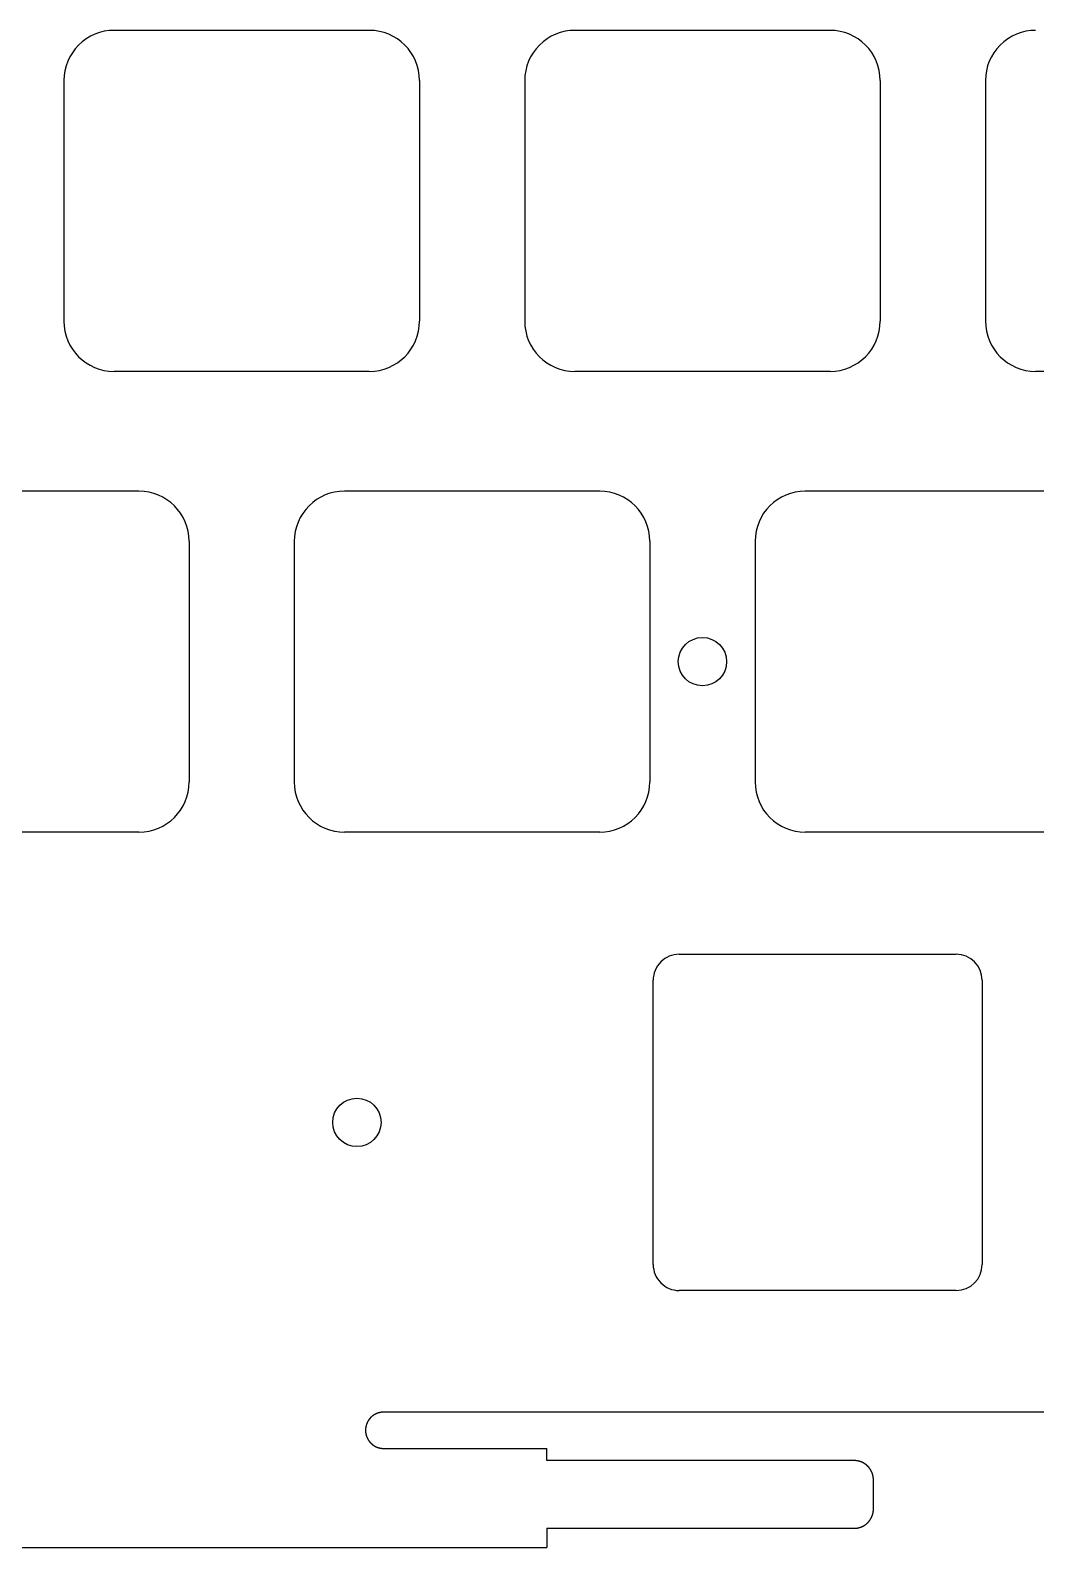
# Model space of a CAD drawing. Header units: millimetres. Extents: x -11 to 340, y -118 to 18.
# Drawn here: x 157.9 to 199.5, y -117.6 to -54.9 of the extents above; entities that cross this region are included whole.
import ezdxf

# ---------------------------------------------------------------- set-up
doc = ezdxf.new("R2010")
doc.units = ezdxf.units.MM
doc.header["$MEASUREMENT"] = 0
doc.layers.add('BLACK', color=7, linetype='CONTINUOUS')

msp = doc.modelspace()

# ---------------------------------------------------------------- linework, layer by layer
at = {"layer": 'BLACK', "linetype": 'Continuous'}
for p, q in [((161.412501, -54.862502), (161.412501, -54.8625)), ((171.9625, -54.8625), (161.412501, -54.8625)), ((180.462501, -54.862502), (180.462501, -54.8625)), ((191.0125, -54.8625), (180.462501, -54.8625)), ((159.337501, -56.9375), (159.337501, -66.8875)), ((174.037501, -56.9375), (174.037501, -66.8875)), ((178.387501, -56.9375), (178.387501, -66.8875)), ((193.087501, -56.9375), (193.087501, -66.8875)), ((197.437501, -56.9375), (197.437501, -66.8875)), ((171.962501, -68.9625), (161.4125, -68.9625)), ((171.962501, -68.962501), (171.962501, -68.9625)), ((191.012501, -68.9625), (180.4625, -68.9625)), ((191.012501, -68.962501), (191.012501, -68.9625)), ((210.062501, -68.9625), (199.5125, -68.9625)), ((162.4375, -73.9125), (151.887501, -73.9125)), ((170.937501, -73.912502), (170.937501, -73.9125)), ((181.4875, -73.9125), (170.937501, -73.9125)), ((200.5375, -73.9125), (189.9875, -73.9125)), ((164.512501, -75.9875), (164.512501, -85.9375)), ((168.862501, -75.9875), (168.862501, -85.9375)), ((183.562501, -75.9875), (183.562501, -85.9375)), ((187.9125, -75.9875), (187.9125, -85.9375)), ((162.437501, -88.0125), (151.8875, -88.0125)), ((162.437501, -88.012501), (162.437501, -88.0125)), ((181.487501, -88.0125), (170.9375, -88.0125)), ((181.487501, -88.012501), (181.487501, -88.0125)), ((200.5375, -88.0125), (189.9875, -88.0125)), ((184.775, -93.0625), (196.225, -93.0625)), ((183.7, -105.8875), (183.7, -94.1375)), ((197.3, -94.1375), (197.3, -105.8875)), ((196.225, -106.9625), (184.775, -106.9625)), ((171.95755, -112.290703), (171.955217, -112.293806)), ((171.959898, -112.287613), (171.95755, -112.290703)), ((171.962262, -112.284534), (171.959898, -112.287613)), ((171.964643, -112.281467), (171.962262, -112.284534)), ((171.967039, -112.278413), (171.964643, -112.281467)), ((171.969451, -112.275371), (171.967039, -112.278413)), ((171.97188, -112.27234), (171.969451, -112.275371)), ((171.974323, -112.269323), (171.97188, -112.27234)), ((171.976783, -112.266317), (171.974323, -112.269323)), ((171.979258, -112.263325), (171.976783, -112.266317)), ((171.981749, -112.260345), (171.979258, -112.263325)), ((171.984254, -112.257378), (171.981749, -112.260345)), ((171.986776, -112.254423), (171.984254, -112.257378)), ((171.989312, -112.251482), (171.986776, -112.254423)), ((171.991864, -112.248553), (171.989312, -112.251482)), ((171.994431, -112.245638), (171.991864, -112.248553)), ((171.997013, -112.242735), (171.994431, -112.245638)), ((171.99961, -112.239846), (171.997013, -112.242735)), ((172.002222, -112.23697), (171.99961, -112.239846)), ((172.004849, -112.234108), (172.002222, -112.23697)), ((172.007491, -112.231259), (172.004849, -112.234108)), ((172.010147, -112.228424), (172.007491, -112.231259)), ((172.012818, -112.225603), (172.010147, -112.228424)), ((172.015503, -112.222795), (172.012818, -112.225603)), ((172.018202, -112.220001), (172.015503, -112.222795)), ((172.020917, -112.217221), (172.018202, -112.220001)), ((172.023645, -112.214455), (172.020917, -112.217221)), ((172.026387, -112.211703), (172.023645, -112.214455)), ((172.031915, -112.206242), (172.026387, -112.211703)), ((172.037498, -112.200838), (172.031915, -112.206242)), ((172.043136, -112.195493), (172.037498, -112.200838)), ((172.048828, -112.190206), (172.043136, -112.195493)), ((172.054575, -112.184978), (172.048828, -112.190206)), ((172.060374, -112.17981), (172.054575, -112.184978)), ((172.066226, -112.174702), (172.060374, -112.17981)), ((172.072129, -112.169656), (172.066226, -112.174702)), ((172.078083, -112.164671), (172.072129, -112.169656)), ((172.084087, -112.159749), (172.078083, -112.164671)), ((172.090141, -112.154889), (172.084087, -112.159749)), ((172.096244, -112.150093), (172.090141, -112.154889)), ((172.102395, -112.145361), (172.096244, -112.150093)), ((172.108593, -112.140693), (172.102395, -112.145361)), ((172.114838, -112.13609), (172.108593, -112.140693)), ((172.121128, -112.131553), (172.114838, -112.13609)), ((172.127464, -112.127081), (172.121128, -112.131553)), ((172.133844, -112.122676), (172.127464, -112.127081)), ((172.140268, -112.118338), (172.133844, -112.122676)), ((172.146734, -112.114068), (172.140268, -112.118338)), ((172.153243, -112.109866), (172.146734, -112.114068)), ((172.159794, -112.105732), (172.153243, -112.109866)), ((172.166385, -112.101666), (172.159794, -112.105732)), ((172.173016, -112.09767), (172.166385, -112.101666)), ((172.179687, -112.093744), (172.173016, -112.09767)), ((172.186396, -112.089887), (172.179687, -112.093744)), ((172.193142, -112.086102), (172.186396, -112.089887)), ((172.199926, -112.082386), (172.193142, -112.086102)), ((172.206747, -112.078743), (172.199926, -112.082386)), ((172.213603, -112.07517), (172.206747, -112.078743)), ((172.220493, -112.07167), (172.213603, -112.07517)), ((172.227419, -112.068242), (172.220493, -112.07167)), ((172.234377, -112.064886), (172.227419, -112.068242)), ((172.241369, -112.061604), (172.234377, -112.064886)), ((172.248392, -112.058394), (172.241369, -112.061604)), ((172.255447, -112.055258), (172.248392, -112.058394)), ((172.262533, -112.052196), (172.255447, -112.055258)), ((172.269648, -112.049208), (172.262533, -112.052196)), ((172.276793, -112.046294), (172.269648, -112.049208)), ((172.283967, -112.043455), (172.276793, -112.046294)), ((172.291169, -112.040691), (172.283967, -112.043455)), ((172.298398, -112.038002), (172.291169, -112.040691)), ((172.305654, -112.035388), (172.298398, -112.038002)), ((172.312936, -112.032849), (172.305654, -112.035388)), ((172.320243, -112.030387), (172.312936, -112.032849)), ((172.327575, -112.028), (172.320243, -112.030387)), ((172.334931, -112.02569), (172.327575, -112.028)), ((172.342311, -112.023455), (172.334931, -112.02569)), ((172.349714, -112.021298), (172.342311, -112.023455)), ((172.357139, -112.019217), (172.349714, -112.021298)), ((172.364586, -112.017213), (172.357139, -112.019217)), ((172.372054, -112.015286), (172.364586, -112.017213)), ((172.379542, -112.013436), (172.372054, -112.015286)), ((172.387051, -112.011664), (172.379542, -112.013436)), ((172.394579, -112.009969), (172.387051, -112.011664)), ((172.402126, -112.008352), (172.394579, -112.009969)), ((172.409691, -112.006813), (172.402126, -112.008352)), ((172.417274, -112.005351), (172.409691, -112.006813)), ((172.424874, -112.003968), (172.417274, -112.005351)), ((172.432492, -112.002663), (172.424874, -112.003968)), ((172.440125, -112.001436), (172.432492, -112.002663)), ((172.447774, -112.000287), (172.440125, -112.001436)), ((172.455438, -111.999217), (172.447774, -112.000287)), ((172.463117, -111.998226), (172.455438, -111.999217)), ((172.470811, -111.997313), (172.463117, -111.998226)), ((172.478518, -111.996479), (172.470811, -111.997313)), ((172.486238, -111.995725), (172.478518, -111.996479)), ((172.493971, -111.995049), (172.486238, -111.995725)), ((172.501717, -111.994452), (172.493971, -111.995049)), ((172.509475, -111.993935), (172.501717, -111.994452)), ((172.517244, -111.993497), (172.509475, -111.993935)), ((172.525025, -111.993138), (172.517244, -111.993497)), ((172.532816, -111.992859), (172.525025, -111.993138)), ((172.540618, -111.99266), (172.532816, -111.992859)), ((172.548429, -111.99254), (172.540618, -111.99266)), ((172.55625, -111.9925), (172.548429, -111.99254)), ((216.76605, -111.9925), (172.55625, -111.9925)), ((171.806265, -112.737786), (171.80625, -112.741704)), ((171.80625, -112.741704), (171.80625, -112.7425)), ((171.80625, -112.7425), (171.80629, -112.750321)), ((171.806299, -112.733874), (171.806265, -112.737786)), ((171.80629, -112.750321), (171.80641, -112.758132)), ((171.806353, -112.729961), (171.806299, -112.733874)), ((171.806427, -112.726054), (171.806353, -112.729961)), ((171.80641, -112.758132), (171.806609, -112.765934)), ((171.806521, -112.722146), (171.806427, -112.726054)), ((171.806635, -112.718243), (171.806521, -112.722146)), ((171.806609, -112.765934), (171.806888, -112.773725)), ((171.806769, -112.714341), (171.806635, -112.718243)), ((171.806923, -112.710444), (171.806769, -112.714341)), ((171.806888, -112.773725), (171.807247, -112.781506)), ((171.807097, -112.706547), (171.806923, -112.710444)), ((171.80729, -112.702655), (171.807097, -112.706547)), ((171.807247, -112.781506), (171.807685, -112.789275)), ((171.807504, -112.698763), (171.80729, -112.702655)), ((171.807738, -112.694877), (171.807504, -112.698763)), ((171.807685, -112.789275), (171.808202, -112.797033)), ((171.807991, -112.690991), (171.807738, -112.694877)), ((171.808264, -112.687111), (171.807991, -112.690991)), ((171.808202, -112.797033), (171.808799, -112.804779)), ((171.808558, -112.683231), (171.808264, -112.687111)), ((171.808871, -112.679356), (171.808558, -112.683231)), ((171.808799, -112.804779), (171.809475, -112.812512)), ((171.809203, -112.675483), (171.808871, -112.679356)), ((171.809556, -112.671615), (171.809203, -112.675483)), ((171.809475, -112.812512), (171.810229, -112.820232)), ((171.809929, -112.667747), (171.809556, -112.671615)), ((171.810321, -112.663886), (171.809929, -112.667747)), ((171.810229, -112.820232), (171.811063, -112.82794)), ((171.810733, -112.660025), (171.810321, -112.663886)), ((171.811165, -112.656171), (171.810733, -112.660025)), ((171.811063, -112.82794), (171.811976, -112.835633)), ((171.811616, -112.652317), (171.811165, -112.656171)), ((171.812088, -112.648469), (171.811616, -112.652317)), ((171.811976, -112.835633), (171.812967, -112.843312)), ((171.812579, -112.644622), (171.812088, -112.648469)), ((171.81309, -112.640782), (171.812579, -112.644622)), ((171.812967, -112.843312), (171.814037, -112.850976)), ((171.81362, -112.636943), (171.81309, -112.640782)), ((171.81417, -112.63311), (171.81362, -112.636943)), ((171.814037, -112.850976), (171.815186, -112.858625)), ((171.81474, -112.629278), (171.81417, -112.63311)), ((171.81533, -112.625453), (171.81474, -112.629278)), ((171.815186, -112.858625), (171.816413, -112.866259)), ((171.815939, -112.621629), (171.81533, -112.625453)), ((171.816568, -112.617812), (171.815939, -112.621629)), ((171.816413, -112.866259), (171.817718, -112.873876)), ((171.817216, -112.613996), (171.816568, -112.617812)), ((171.817884, -112.610187), (171.817216, -112.613996)), ((171.817718, -112.873876), (171.819101, -112.881476)), ((171.818572, -112.60638), (171.817884, -112.610187)), ((171.819279, -112.602579), (171.818572, -112.60638)), ((171.819101, -112.881476), (171.820563, -112.889059)), ((171.820006, -112.598781), (171.819279, -112.602579)), ((171.820752, -112.594989), (171.820006, -112.598781)), ((171.820563, -112.889059), (171.822102, -112.896624)), ((171.821518, -112.591199), (171.820752, -112.594989)), ((171.822303, -112.587416), (171.821518, -112.591199)), ((171.822102, -112.896624), (171.823719, -112.904171)), ((171.823108, -112.583636), (171.822303, -112.587416)), ((171.823932, -112.579862), (171.823108, -112.583636)), ((171.823719, -112.904171), (171.825414, -112.911699)), ((171.824776, -112.576091), (171.823932, -112.579862)), ((171.825639, -112.572327), (171.824776, -112.576091)), ((171.825414, -112.911699), (171.827186, -112.919208)), ((171.826522, -112.568566), (171.825639, -112.572327)), ((171.827424, -112.564812), (171.826522, -112.568566)), ((171.828346, -112.561061), (171.827424, -112.564812)), ((171.829286, -112.557317), (171.828346, -112.561061)), ((171.830246, -112.553576), (171.829286, -112.557317)), ((171.831226, -112.549843), (171.830246, -112.553576)), ((171.832225, -112.546112), (171.831226, -112.549843)), ((171.833242, -112.54239), (171.832225, -112.546112)), ((171.83428, -112.53867), (171.833242, -112.54239)), ((171.835336, -112.534958), (171.83428, -112.53867)), ((171.836412, -112.53125), (171.835336, -112.534958)), ((171.837507, -112.52755), (171.836412, -112.53125)), ((171.838621, -112.523853), (171.837507, -112.52755)), ((171.839754, -112.520165), (171.838621, -112.523853)), ((171.840907, -112.51648), (171.839754, -112.520165)), ((171.842078, -112.512803), (171.840907, -112.51648)), ((171.843269, -112.50913), (171.842078, -112.512803)), ((171.844478, -112.505466), (171.843269, -112.50913)), ((171.845707, -112.501805), (171.844478, -112.505466)), ((171.846954, -112.498154), (171.845707, -112.501805)), ((171.848221, -112.494506), (171.846954, -112.498154)), ((171.849506, -112.490867), (171.848221, -112.494506)), ((171.850811, -112.487233), (171.849506, -112.490867)), ((171.852134, -112.483607), (171.850811, -112.487233)), ((171.853476, -112.479986), (171.852134, -112.483607)), ((171.854837, -112.476374), (171.853476, -112.479986)), ((171.856217, -112.472766), (171.854837, -112.476374)), ((171.857615, -112.469168), (171.856217, -112.472766)), ((171.859032, -112.465575), (171.857615, -112.469168)), ((171.860468, -112.461991), (171.859032, -112.465575)), ((171.861923, -112.458412), (171.860468, -112.461991)), ((171.863396, -112.454842), (171.861923, -112.458412)), ((171.864888, -112.451278), (171.863396, -112.454842)), ((171.866398, -112.447724), (171.864888, -112.451278)), ((171.867927, -112.444175), (171.866398, -112.447724)), ((171.869474, -112.440635), (171.867927, -112.444175)), ((171.871041, -112.437102), (171.869474, -112.440635)), ((171.872625, -112.433578), (171.871041, -112.437102)), ((171.874228, -112.43006), (171.872625, -112.433578)), ((171.875848, -112.426552), (171.874228, -112.43006)), ((171.877488, -112.423051), (171.875848, -112.426552)), ((171.879145, -112.419559), (171.877488, -112.423051)), ((171.880822, -112.416074), (171.879145, -112.419559)), ((171.882515, -112.412599), (171.880822, -112.416074)), ((171.884228, -112.409131), (171.882515, -112.412599)), ((171.885958, -112.405673), (171.884228, -112.409131)), ((171.887707, -112.402222), (171.885958, -112.405673)), ((171.889473, -112.398781), (171.887707, -112.402222)), ((171.891257, -112.395348), (171.889473, -112.398781)), ((171.893059, -112.391925), (171.891257, -112.395348)), ((171.89488, -112.388509), (171.893059, -112.391925)), ((171.896717, -112.385104), (171.89488, -112.388509)), ((171.898574, -112.381707), (171.896717, -112.385104)), ((171.900447, -112.378321), (171.898574, -112.381707)), ((171.902339, -112.374942), (171.900447, -112.378321)), ((171.904247, -112.371574), (171.902339, -112.374942)), ((171.906174, -112.368215), (171.904247, -112.371574)), ((171.908118, -112.364866), (171.906174, -112.368215)), ((171.91008, -112.361526), (171.908118, -112.364866)), ((171.912058, -112.358197), (171.91008, -112.361526)), ((171.914055, -112.354877), (171.912058, -112.358197)), ((171.916068, -112.351567), (171.914055, -112.354877)), ((171.9181, -112.348267), (171.916068, -112.351567)), ((171.920148, -112.344978), (171.9181, -112.348267)), ((171.922213, -112.341698), (171.920148, -112.344978)), ((171.924296, -112.33843), (171.922213, -112.341698)), ((171.926396, -112.335171), (171.924296, -112.33843)), ((171.928512, -112.331924), (171.926396, -112.335171)), ((171.930646, -112.328686), (171.928512, -112.331924)), ((171.932796, -112.32546), (171.930646, -112.328686)), ((171.934964, -112.322244), (171.932796, -112.32546)), ((171.937148, -112.31904), (171.934964, -112.322244)), ((171.939349, -112.315845), (171.937148, -112.31904)), ((171.941566, -112.312663), (171.939349, -112.315845)), ((171.9438, -112.309491), (171.941566, -112.312663)), ((171.946051, -112.306332), (171.9438, -112.309491)), ((171.948318, -112.303182), (171.946051, -112.306332)), ((171.950601, -112.300045), (171.948318, -112.303182)), ((171.952901, -112.296919), (171.950601, -112.300045)), ((171.955217, -112.293806), (171.952901, -112.296919)), ((171.827186, -112.919208), (171.829036, -112.926696)), ((171.829036, -112.926696), (171.830963, -112.934164)), ((171.830963, -112.934164), (171.832967, -112.941611)), ((171.832967, -112.941611), (171.835048, -112.949036)), ((171.835048, -112.949036), (171.837205, -112.956439)), ((171.837205, -112.956439), (171.83944, -112.963819)), ((171.83944, -112.963819), (171.84175, -112.971175)), ((171.84175, -112.971175), (171.844137, -112.978507)), ((171.844137, -112.978507), (171.846599, -112.985815)), ((171.846599, -112.985815), (171.849138, -112.993097)), ((171.849138, -112.993097), (171.851751, -113.000352)), ((171.851751, -113.000352), (171.854441, -113.007582)), ((171.854441, -113.007582), (171.857205, -113.014783)), ((171.857205, -113.014783), (171.860044, -113.021957)), ((171.860044, -113.021957), (171.862958, -113.029102)), ((171.862958, -113.029102), (171.865946, -113.036218)), ((171.865946, -113.036218), (171.869008, -113.043303)), ((171.869008, -113.043303), (171.872144, -113.050358)), ((171.872144, -113.050358), (171.875354, -113.057382)), ((171.875354, -113.057382), (171.878636, -113.064373)), ((171.878636, -113.064373), (171.881992, -113.071332)), ((171.881992, -113.071332), (171.88542, -113.078257)), ((171.88542, -113.078257), (171.88892, -113.085148)), ((171.88892, -113.085148), (171.892493, -113.092004)), ((171.892493, -113.092004), (171.896136, -113.098824)), ((171.896136, -113.098824), (171.899851, -113.105608)), ((171.899851, -113.105608), (171.903637, -113.112355)), ((171.903637, -113.112355), (171.907494, -113.119064)), ((171.907494, -113.119064), (171.91142, -113.125734)), ((171.91142, -113.125734), (171.915416, -113.132365)), ((171.915416, -113.132365), (171.919481, -113.138956)), ((171.919481, -113.138956), (171.923616, -113.145507)), ((171.923616, -113.145507), (171.927818, -113.152016)), ((171.927818, -113.152016), (171.932088, -113.158483)), ((171.932088, -113.158483), (171.936426, -113.164906)), ((171.936426, -113.164906), (171.940831, -113.171286)), ((171.940831, -113.171286), (171.945302, -113.177622)), ((171.945302, -113.177622), (171.94984, -113.183913)), ((171.94984, -113.183913), (171.954443, -113.190157)), ((171.954443, -113.190157), (171.95911, -113.196355)), ((171.95911, -113.196355), (171.963843, -113.202506)), ((171.963843, -113.202506), (171.968639, -113.208609)), ((171.968639, -113.208609), (171.973499, -113.214663)), ((171.973499, -113.214663), (171.978421, -113.220667)), ((171.978421, -113.220667), (171.983406, -113.226621)), ((171.983406, -113.226621), (171.988452, -113.232525)), ((171.988452, -113.232525), (171.99356, -113.238376)), ((171.99356, -113.238376), (171.998728, -113.244175)), ((171.998728, -113.244175), (172.003955, -113.249922)), ((172.003955, -113.249922), (172.009242, -113.255614)), ((172.009242, -113.255614), (172.014588, -113.261252)), ((172.014588, -113.261252), (172.019992, -113.266835)), ((172.019992, -113.266835), (172.025453, -113.272363)), ((172.025453, -113.272363), (172.028205, -113.275105)), ((172.028205, -113.275105), (172.030971, -113.277834)), ((172.030971, -113.277834), (172.033751, -113.280548)), ((172.033751, -113.280548), (172.036545, -113.283247)), ((172.036545, -113.283247), (172.039352, -113.285933)), ((172.039352, -113.285933), (172.042174, -113.288603)), ((172.042174, -113.288603), (172.045009, -113.29126)), ((172.045009, -113.29126), (172.047858, -113.293901)), ((172.047858, -113.293901), (172.05072, -113.296528)), ((172.05072, -113.296528), (172.053596, -113.29914)), ((172.053596, -113.29914), (172.056485, -113.301737)), ((172.056485, -113.301737), (172.059387, -113.304319)), ((172.059387, -113.304319), (172.062303, -113.306886)), ((172.062303, -113.306886), (172.065231, -113.309438)), ((172.065231, -113.309438), (172.068173, -113.311974)), ((172.068173, -113.311974), (172.071127, -113.314496)), ((172.071127, -113.314496), (172.074094, -113.317002)), ((172.074094, -113.317002), (172.077075, -113.319492)), ((172.077075, -113.319492), (172.080067, -113.321967)), ((172.080067, -113.321967), (172.083073, -113.324427)), ((172.083073, -113.324427), (172.08609, -113.32687)), ((172.08609, -113.32687), (172.08912, -113.329299)), ((172.08912, -113.329299), (172.092162, -113.331711)), ((172.092162, -113.331711), (172.095217, -113.334107)), ((172.095217, -113.334107), (172.098283, -113.336488)), ((172.098283, -113.336488), (172.101362, -113.338852)), ((172.101362, -113.338852), (172.104452, -113.3412)), ((172.104452, -113.3412), (172.107555, -113.343533)), ((172.107555, -113.343533), (172.110669, -113.345849)), ((172.110669, -113.345849), (172.113795, -113.348149)), ((172.113795, -113.348149), (172.116932, -113.350432)), ((172.116932, -113.350432), (172.120081, -113.352699)), ((172.120081, -113.352699), (172.123241, -113.35495)), ((172.123241, -113.35495), (172.126413, -113.357184)), ((172.126413, -113.357184), (172.129595, -113.359401)), ((172.129595, -113.359401), (172.132789, -113.361602)), ((172.132789, -113.361602), (172.135994, -113.363786)), ((172.135994, -113.363786), (172.13921, -113.365954)), ((172.13921, -113.365954), (172.142436, -113.368104)), ((172.142436, -113.368104), (172.145673, -113.370238)), ((172.145673, -113.370238), (172.148921, -113.372354)), ((172.148921, -113.372354), (172.15218, -113.374454)), ((172.15218, -113.374454), (172.155448, -113.376537)), ((172.155448, -113.376537), (172.158728, -113.378602)), ((172.158728, -113.378602), (172.162017, -113.38065)), ((172.162017, -113.38065), (172.165317, -113.382682)), ((172.165317, -113.382682), (172.168626, -113.384695)), ((172.168626, -113.384695), (172.171947, -113.386692)), ((172.171947, -113.386692), (172.175276, -113.38867)), ((172.175276, -113.38867), (172.178616, -113.390632)), ((172.178616, -113.390632), (172.181964, -113.392576)), ((172.181964, -113.392576), (172.185324, -113.394503)), ((172.185324, -113.394503), (172.188692, -113.396412)), ((172.188692, -113.396412), (172.19207, -113.398303)), ((172.19207, -113.398303), (172.195457, -113.400176)), ((172.195457, -113.400176), (172.198854, -113.402033)), ((172.198854, -113.402033), (172.202259, -113.40387)), ((172.202259, -113.40387), (172.205674, -113.405691)), ((172.205674, -113.405691), (172.209097, -113.407493)), ((172.209097, -113.407493), (172.212531, -113.409277)), ((172.212531, -113.409277), (172.215972, -113.411043)), ((172.215972, -113.411043), (172.219423, -113.412792)), ((172.219423, -113.412792), (172.222881, -113.414522)), ((172.222881, -113.414522), (172.226349, -113.416235)), ((172.226349, -113.416235), (172.229824, -113.417928)), ((172.229824, -113.417928), (172.233309, -113.419605)), ((172.233309, -113.419605), (172.2368, -113.421262)), ((172.2368, -113.421262), (172.240302, -113.422902)), ((172.240302, -113.422902), (172.24381, -113.424522)), ((172.24381, -113.424522), (172.247328, -113.426125)), ((172.247328, -113.426125), (172.250851, -113.427709)), ((172.250851, -113.427709), (172.254385, -113.429275)), ((172.254385, -113.429275), (172.257924, -113.430823)), ((172.257924, -113.430823), (172.261473, -113.432352)), ((172.261473, -113.432352), (172.265028, -113.433862)), ((172.265028, -113.433862), (172.268592, -113.435354)), ((172.268592, -113.435354), (172.272162, -113.436827)), ((172.272162, -113.436827), (172.27574, -113.438282)), ((172.27574, -113.438282), (172.279324, -113.439718)), ((172.279324, -113.439718), (172.282918, -113.441135)), ((172.282918, -113.441135), (172.286516, -113.442533)), ((172.286516, -113.442533), (172.290123, -113.443913)), ((172.290123, -113.443913), (172.293735, -113.445274)), ((172.293735, -113.445274), (172.297356, -113.446616)), ((172.297356, -113.446616), (172.300982, -113.447939)), ((172.300982, -113.447939), (172.304617, -113.449244)), ((172.304617, -113.449244), (172.308256, -113.450529)), ((172.308256, -113.450529), (172.311903, -113.451796)), ((172.311903, -113.451796), (172.315555, -113.453043)), ((172.315555, -113.453043), (172.319215, -113.454272)), ((172.319215, -113.454272), (172.32288, -113.455481)), ((172.32288, -113.455481), (172.326553, -113.456672)), ((172.326553, -113.456672), (172.330229, -113.457843)), ((172.330229, -113.457843), (172.333914, -113.458996)), ((172.333914, -113.458996), (172.337603, -113.460129)), ((172.337603, -113.460129), (172.3413, -113.461243)), ((172.3413, -113.461243), (172.345, -113.462338)), ((172.345, -113.462338), (172.348708, -113.463414)), ((172.348708, -113.463414), (172.35242, -113.46447)), ((172.35242, -113.46447), (172.356139, -113.465508)), ((172.356139, -113.465508), (172.359862, -113.466525)), ((172.359862, -113.466525), (172.363592, -113.467524)), ((172.363592, -113.467524), (172.367326, -113.468504)), ((172.367326, -113.468504), (172.371067, -113.469464)), ((172.371067, -113.469464), (172.37481, -113.470404)), ((172.37481, -113.470404), (172.378562, -113.471326)), ((172.378562, -113.471326), (172.382316, -113.472228)), ((172.382316, -113.472228), (172.386077, -113.473111)), ((172.386077, -113.473111), (172.389841, -113.473974)), ((172.389841, -113.473974), (172.393612, -113.474818)), ((172.393612, -113.474818), (172.397385, -113.475642)), ((172.397385, -113.475642), (172.401166, -113.476447)), ((172.401166, -113.476447), (172.404949, -113.477232)), ((172.404949, -113.477232), (172.408738, -113.477998)), ((172.408738, -113.477998), (172.41253, -113.478744)), ((172.41253, -113.478744), (172.416329, -113.479471)), ((172.416329, -113.479471), (172.420129, -113.480178)), ((172.420129, -113.480178), (172.423937, -113.480866)), ((172.423937, -113.480866), (172.427746, -113.481534)), ((172.427746, -113.481534), (172.431561, -113.482182)), ((172.431561, -113.482182), (172.435379, -113.482811)), ((172.435379, -113.482811), (172.439202, -113.48342)), ((172.439202, -113.48342), (172.443028, -113.48401)), ((172.443028, -113.48401), (172.446859, -113.48458)), ((172.446859, -113.48458), (172.450692, -113.48513)), ((172.450692, -113.48513), (172.454532, -113.48566)), ((172.454532, -113.48566), (172.458372, -113.486171)), ((172.458372, -113.486171), (172.462219, -113.486662)), ((172.462219, -113.486662), (172.466067, -113.487134)), ((172.466067, -113.487134), (172.46992, -113.487585)), ((172.46992, -113.487585), (172.473775, -113.488017)), ((172.473775, -113.488017), (172.477636, -113.488429)), ((172.477636, -113.488429), (172.481497, -113.488821)), ((172.481497, -113.488821), (172.485364, -113.489194)), ((172.485364, -113.489194), (172.489232, -113.489547)), ((172.489232, -113.489547), (172.493106, -113.489879)), ((172.493106, -113.489879), (172.49698, -113.490192)), ((172.49698, -113.490192), (172.50086, -113.490486)), ((172.50086, -113.490486), (172.504741, -113.490759)), ((172.504741, -113.490759), (172.508627, -113.491012)), ((172.508627, -113.491012), (172.512513, -113.491246)), ((172.512513, -113.491246), (172.516404, -113.49146)), ((172.516404, -113.49146), (172.520296, -113.491653)), ((172.520296, -113.491653), (172.524194, -113.491827)), ((172.524194, -113.491827), (172.528091, -113.491981)), ((172.528091, -113.491981), (172.531993, -113.492115)), ((172.531993, -113.492115), (172.535896, -113.492229)), ((172.535896, -113.492229), (172.539803, -113.492323)), ((172.539803, -113.492323), (172.543711, -113.492397)), ((172.543711, -113.492397), (172.547624, -113.492451)), ((172.547624, -113.492451), (172.551536, -113.492485)), ((172.551536, -113.492485), (172.555453, -113.4925)), ((172.555453, -113.4925), (172.55625, -113.4925)), ((172.55625, -113.4925), (179.30625, -113.4925)), ((179.30625, -113.995029), (179.30625, -113.4925)), ((192.00625, -113.995029), (179.30625, -113.995029)), ((192.006978, -113.995029), (192.00625, -113.995029)), ((192.011023, -113.995043), (192.006978, -113.995029)), ((192.015064, -113.995077), (192.011023, -113.995043)), ((192.019105, -113.99513), (192.015064, -113.995077)), ((192.023141, -113.995204), (192.019105, -113.99513)), ((192.027177, -113.995297), (192.023141, -113.995204)), ((192.031208, -113.995411), (192.027177, -113.995297)), ((192.035239, -113.995544), (192.031208, -113.995411)), ((192.039265, -113.995698), (192.035239, -113.995544)), ((192.043291, -113.995871), (192.039265, -113.995698)), ((192.047311, -113.996065), (192.043291, -113.995871)), ((192.051332, -113.996278), (192.047311, -113.996065)), ((192.055346, -113.996511), (192.051332, -113.996278)), ((192.059361, -113.996764), (192.055346, -113.996511)), ((192.06337, -113.997037), (192.059361, -113.996764)), ((192.067378, -113.99733), (192.06337, -113.997037)), ((192.071381, -113.997642), (192.067378, -113.99733)), ((192.075384, -113.997975), (192.071381, -113.997642)), ((192.079381, -113.998327), (192.075384, -113.997975)), ((192.083377, -113.998699), (192.079381, -113.998327)), ((192.087367, -113.999091), (192.083377, -113.998699)), ((192.091356, -113.999503), (192.087367, -113.999091)), ((192.09534, -113.999934), (192.091356, -113.999503)), ((192.099323, -114.000385), (192.09534, -113.999934)), ((192.103299, -114.000856), (192.099323, -114.000385)), ((192.107275, -114.001347), (192.103299, -114.000856)), ((192.111245, -114.001857), (192.107275, -114.001347)), ((192.115213, -114.002387), (192.111245, -114.001857)), ((192.119175, -114.002937), (192.115213, -114.002387)), ((192.123136, -114.003507), (192.119175, -114.002937)), ((192.127091, -114.004096), (192.123136, -114.003507)), ((192.131044, -114.004705), (192.127091, -114.004096)), ((192.134991, -114.005333), (192.131044, -114.004705)), ((192.138936, -114.005982), (192.134991, -114.005333)), ((192.142874, -114.006649), (192.138936, -114.005982)), ((192.146811, -114.007337), (192.142874, -114.006649)), ((192.150742, -114.008044), (192.146811, -114.007337)), ((192.15467, -114.008771), (192.150742, -114.008044)), ((192.158592, -114.009516), (192.15467, -114.008771)), ((192.162511, -114.010282), (192.158592, -114.009516)), ((192.166424, -114.011067), (192.162511, -114.010282)), ((192.170335, -114.011872), (192.166424, -114.011067)), ((192.174239, -114.012696), (192.170335, -114.011872)), ((192.17814, -114.01354), (192.174239, -114.012696)), ((192.182034, -114.014403), (192.17814, -114.01354)), ((192.185926, -114.015286), (192.182034, -114.014403)), ((192.189811, -114.016188), (192.185926, -114.015286)), ((192.193693, -114.017109), (192.189811, -114.016188)), ((192.197567, -114.01805), (192.193693, -114.017109)), ((192.201439, -114.01901), (192.197567, -114.01805)), ((192.205304, -114.01999), (192.201439, -114.01901)), ((192.209165, -114.020989), (192.205304, -114.01999)), ((192.213019, -114.022007), (192.209165, -114.020989)), ((192.21687, -114.023044), (192.213019, -114.022007)), ((192.220713, -114.024101), (192.21687, -114.023044)), ((192.224553, -114.025177), (192.220713, -114.024101)), ((192.228385, -114.026272), (192.224553, -114.025177)), ((192.232214, -114.027387), (192.228385, -114.026272)), ((192.236035, -114.02852), (192.232214, -114.027387)), ((192.239852, -114.029673), (192.236035, -114.02852)), ((192.243661, -114.030845), (192.239852, -114.029673)), ((192.247467, -114.032036), (192.243661, -114.030845)), ((192.251264, -114.033246), (192.247467, -114.032036)), ((192.255057, -114.034476), (192.251264, -114.033246)), ((192.258842, -114.035724), (192.255057, -114.034476)), ((192.262623, -114.036991), (192.258842, -114.035724)), ((192.266395, -114.038277), (192.262623, -114.036991)), ((192.270163, -114.039583), (192.266395, -114.038277)), ((192.273922, -114.040907), (192.270163, -114.039583)), ((192.277677, -114.04225), (192.273922, -114.040907)), ((192.281424, -114.043612), (192.277677, -114.04225)), ((192.285165, -114.044993), (192.281424, -114.043612)), ((192.288898, -114.046393), (192.285165, -114.044993)), ((192.292626, -114.047811), (192.288898, -114.046393)), ((192.296345, -114.049248), (192.292626, -114.047811)), ((192.300059, -114.050705), (192.296345, -114.049248)), ((192.303763, -114.052179), (192.300059, -114.050705)), ((192.307463, -114.053673), (192.303763, -114.052179)), ((192.311153, -114.055185), (192.307463, -114.053673)), ((192.314838, -114.056716), (192.311153, -114.055185)), ((192.318514, -114.058265), (192.314838, -114.056716)), ((192.322183, -114.059833), (192.318514, -114.058265)), ((192.325844, -114.061419), (192.322183, -114.059833)), ((192.329498, -114.063024), (192.325844, -114.061419)), ((192.333143, -114.064647), (192.329498, -114.063024)), ((192.336782, -114.066289), (192.333143, -114.064647)), ((192.340411, -114.067949), (192.336782, -114.066289)), ((192.344034, -114.069627), (192.340411, -114.067949)), ((192.347647, -114.071324), (192.344034, -114.069627)), ((192.351253, -114.073039), (192.347647, -114.071324)), ((192.35485, -114.074772), (192.351253, -114.073039)), ((192.35844, -114.076524), (192.35485, -114.074772)), ((192.362019, -114.078293), (192.35844, -114.076524)), ((192.365592, -114.080081), (192.362019, -114.078293)), ((192.369155, -114.081886), (192.365592, -114.080081)), ((192.37271, -114.08371), (192.369155, -114.081886)), ((192.376255, -114.085551), (192.37271, -114.08371)), ((192.379792, -114.087411), (192.376255, -114.085551)), ((192.38332, -114.089288), (192.379792, -114.087411)), ((192.386839, -114.091184), (192.38332, -114.089288)), ((192.390348, -114.093097), (192.386839, -114.091184)), ((192.393849, -114.095028), (192.390348, -114.093097)), ((192.39734, -114.096977), (192.393849, -114.095028)), ((192.400822, -114.098943), (192.39734, -114.096977)), ((192.404293, -114.100927), (192.400822, -114.098943)), ((192.407757, -114.102929), (192.404293, -114.100927)), ((192.411209, -114.104947), (192.407757, -114.102929)), ((192.414652, -114.106984), (192.411209, -114.104947)), ((192.418085, -114.109037), (192.414652, -114.106984)), ((192.421509, -114.111109), (192.418085, -114.109037)), ((192.424921, -114.113197), (192.421509, -114.111109)), ((192.428325, -114.115303), (192.424921, -114.113197)), ((192.431717, -114.117426), (192.428325, -114.115303)), ((192.4351, -114.119567), (192.431717, -114.117426)), ((192.438472, -114.121724), (192.4351, -114.119567)), ((192.441834, -114.123898), (192.438472, -114.121724)), ((192.445185, -114.126089), (192.441834, -114.123898)), ((192.448526, -114.128298), (192.445185, -114.126089)), ((192.451855, -114.130523), (192.448526, -114.128298)), ((192.455174, -114.132765), (192.451855, -114.130523)), ((192.458481, -114.135023), (192.455174, -114.132765)), ((192.461779, -114.137299), (192.458481, -114.135023)), ((192.465064, -114.139591), (192.461779, -114.137299)), ((192.468339, -114.1419), (192.465064, -114.139591)), ((192.471602, -114.144225), (192.468339, -114.1419)), ((192.474854, -114.146567), (192.471602, -114.144225)), ((192.478094, -114.148925), (192.474854, -114.146567)), ((192.481323, -114.151299), (192.478094, -114.148925)), ((192.48454, -114.15369), (192.481323, -114.151299)), ((192.487746, -114.156097), (192.48454, -114.15369)), ((192.490939, -114.15852), (192.487746, -114.156097)), ((192.494121, -114.160959), (192.490939, -114.15852)), ((192.49729, -114.163414), (192.494121, -114.160959)), ((192.500448, -114.165885), (192.49729, -114.163414)), ((192.503594, -114.168372), (192.500448, -114.165885)), ((192.506727, -114.170875), (192.503594, -114.168372)), ((192.509848, -114.173393), (192.506727, -114.170875)), ((192.512956, -114.175928), (192.509848, -114.173393)), ((192.516052, -114.178477), (192.512956, -114.175928)), ((192.519136, -114.181043), (192.516052, -114.178477)), ((192.522206, -114.183623), (192.519136, -114.181043)), ((192.525264, -114.18622), (192.522206, -114.183623)), ((192.528309, -114.188831), (192.525264, -114.18622)), ((192.531341, -114.191458), (192.528309, -114.188831)), ((192.53436, -114.1941), (192.531341, -114.191458)), ((192.537366, -114.196757), (192.53436, -114.1941)), ((192.540359, -114.199429), (192.537366, -114.196757)), ((192.543338, -114.202116), (192.540359, -114.199429)), ((192.546304, -114.204818), (192.543338, -114.202116)), ((192.549257, -114.207535), (192.546304, -114.204818)), ((192.552196, -114.210266), (192.549257, -114.207535)), ((192.555122, -114.213013), (192.552196, -114.210266)), ((192.558033, -114.215773), (192.555122, -114.213013)), ((192.560931, -114.218549), (192.558033, -114.215773)), ((192.563816, -114.221338), (192.560931, -114.218549)), ((192.566686, -114.224142), (192.563816, -114.221338)), ((192.569542, -114.22696), (192.566686, -114.224142)), ((192.575212, -114.232639), (192.569542, -114.22696)), ((192.580825, -114.238375), (192.575212, -114.232639)), ((192.586381, -114.244165), (192.580825, -114.238375)), ((192.591878, -114.250011), (192.586381, -114.244165)), ((192.597316, -114.25591), (192.591878, -114.250011)), ((192.602695, -114.261863), (192.597316, -114.25591)), ((192.608013, -114.267869), (192.602695, -114.261863)), ((192.613272, -114.273927), (192.608013, -114.267869)), ((192.618468, -114.280036), (192.613272, -114.273927)), ((192.623603, -114.286197), (192.618468, -114.280036)), ((192.628676, -114.292407), (192.623603, -114.286197)), ((192.633686, -114.298667), (192.628676, -114.292407)), ((192.638632, -114.304975), (192.633686, -114.298667)), ((192.643514, -114.311331), (192.638632, -114.304975)), ((192.648332, -114.317735), (192.643514, -114.311331)), ((192.653085, -114.324185), (192.648332, -114.317735)), ((192.657772, -114.330682), (192.653085, -114.324185)), ((192.662394, -114.337223), (192.657772, -114.330682)), ((192.666948, -114.343809), (192.662394, -114.337223)), ((192.671436, -114.350438), (192.666948, -114.343809)), ((192.675857, -114.357111), (192.671436, -114.350438)), ((192.68021, -114.363826), (192.675857, -114.357111)), ((192.684494, -114.370582), (192.68021, -114.363826)), ((192.68871, -114.37738), (192.684494, -114.370582)), ((192.692856, -114.384217), (192.68871, -114.37738)), ((192.696933, -114.391094), (192.692856, -114.384217)), ((192.70094, -114.39801), (192.696933, -114.391094)), ((192.704877, -114.404964), (192.70094, -114.39801)), ((192.708743, -114.411956), (192.704877, -114.404964)), ((192.712538, -114.418984), (192.708743, -114.411956)), ((192.716262, -114.426048), (192.712538, -114.418984)), ((192.719913, -114.433147), (192.716262, -114.426048)), ((192.723493, -114.440281), (192.719913, -114.433147)), ((192.727001, -114.447449), (192.723493, -114.440281)), ((192.730435, -114.45465), (192.727001, -114.447449)), ((192.733797, -114.461883), (192.730435, -114.45465)), ((192.737085, -114.469148), (192.733797, -114.461883)), ((192.7403, -114.476445), (192.737085, -114.469148)), ((192.743441, -114.483772), (192.7403, -114.476445)), ((192.746507, -114.491129), (192.743441, -114.483772)), ((192.7495, -114.498515), (192.746507, -114.491129)), ((192.752417, -114.50593), (192.7495, -114.498515)), ((192.75526, -114.513372), (192.752417, -114.50593)), ((192.758028, -114.520842), (192.75526, -114.513372)), ((192.76072, -114.528339), (192.758028, -114.520842)), ((192.763337, -114.535861), (192.76072, -114.528339)), ((192.765878, -114.543409), (192.763337, -114.535861)), ((192.768343, -114.550982), (192.765878, -114.543409)), ((192.770732, -114.558579), (192.768343, -114.550982)), ((192.773044, -114.566199), (192.770732, -114.558579)), ((192.77528, -114.573843), (192.773044, -114.566199)), ((192.777439, -114.581509), (192.77528, -114.573843)), ((192.779522, -114.589196), (192.777439, -114.581509)), ((192.781527, -114.596905), (192.779522, -114.589196)), ((192.783455, -114.604635), (192.781527, -114.596905)), ((192.785306, -114.612385), (192.783455, -114.604635)), ((192.787079, -114.620154), (192.785306, -114.612385)), ((192.788775, -114.627942), (192.787079, -114.620154)), ((192.790393, -114.635749), (192.788775, -114.627942)), ((192.791933, -114.643574), (192.790393, -114.635749)), ((192.793395, -114.651417), (192.791933, -114.643574)), ((192.794779, -114.659276), (192.793395, -114.651417)), ((192.796085, -114.667152), (192.794779, -114.659276)), ((192.797312, -114.675044), (192.796085, -114.667152)), ((192.798461, -114.682951), (192.797312, -114.675044)), ((192.799531, -114.690874), (192.798461, -114.682951)), ((192.800523, -114.698811), (192.799531, -114.690874)), ((192.801436, -114.706762), (192.800523, -114.698811)), ((192.80227, -114.714726), (192.801436, -114.706762)), ((192.803025, -114.722704), (192.80227, -114.714726)), ((192.803701, -114.730695), (192.803025, -114.722704)), ((192.804297, -114.738698), (192.803701, -114.730695)), ((192.804815, -114.746713), (192.804297, -114.738698)), ((192.805253, -114.754739), (192.804815, -114.746713)), ((192.805612, -114.762776), (192.805253, -114.754739)), ((192.805891, -114.770825), (192.805612, -114.762776)), ((192.80609, -114.778883), (192.805891, -114.770825)), ((192.80621, -114.786951), (192.80609, -114.778883)), ((192.80625, -114.795029), (192.80621, -114.786951)), ((192.80625, -115.995029), (192.80625, -114.795029)), ((192.803949, -116.056158), (192.804242, -116.052149)), ((192.804242, -116.052149), (192.804515, -116.04814)), ((192.804515, -116.04814), (192.804768, -116.044126)), ((192.804768, -116.044126), (192.805001, -116.040111)), ((192.805001, -116.040111), (192.805214, -116.036091)), ((192.805214, -116.036091), (192.805408, -116.03207)), ((192.805408, -116.03207), (192.805581, -116.028044)), ((192.805581, -116.028044), (192.805735, -116.024019)), ((192.805735, -116.024019), (192.805868, -116.019988)), ((192.805868, -116.019988), (192.805982, -116.015957)), ((192.805982, -116.015957), (192.806075, -116.01192)), ((192.806075, -116.01192), (192.806149, -116.007884)), ((192.806149, -116.007884), (192.806202, -116.003843)), ((192.806202, -116.003843), (192.806236, -115.999803)), ((192.806236, -115.999803), (192.80625, -115.995757)), ((192.80625, -115.995757), (192.80625, -115.995029)), ((192.410185, -116.685712), (192.417062, -116.681635)), ((192.417062, -116.681635), (192.4239, -116.677489)), ((192.4239, -116.677489), (192.430697, -116.673273)), ((192.430697, -116.673273), (192.437454, -116.668989)), ((192.437454, -116.668989), (192.444168, -116.664636)), ((192.444168, -116.664636), (192.450841, -116.660216)), ((192.450841, -116.660216), (192.457471, -116.655728)), ((192.457471, -116.655728), (192.464056, -116.651173)), ((192.464056, -116.651173), (192.470598, -116.646551)), ((192.470598, -116.646551), (192.477094, -116.641864)), ((192.477094, -116.641864), (192.483544, -116.637111)), ((192.483544, -116.637111), (192.489948, -116.632294)), ((192.489948, -116.632294), (192.496304, -116.627411)), ((192.496304, -116.627411), (192.502612, -116.622465)), ((192.502612, -116.622465), (192.508872, -116.617455)), ((192.508872, -116.617455), (192.515082, -116.612383)), ((192.515082, -116.612383), (192.521243, -116.607248)), ((192.521243, -116.607248), (192.527352, -116.602051)), ((192.527352, -116.602051), (192.53341, -116.596793)), ((192.53341, -116.596793), (192.539416, -116.591474)), ((192.539416, -116.591474), (192.545369, -116.586095)), ((192.545369, -116.586095), (192.551269, -116.580657)), ((192.551269, -116.580657), (192.557114, -116.57516)), ((192.557114, -116.57516), (192.562905, -116.569604)), ((192.562905, -116.569604), (192.56864, -116.563991)), ((192.56864, -116.563991), (192.574319, -116.558321)), ((192.574319, -116.558321), (192.577137, -116.555465)), ((192.577137, -116.555465), (192.579941, -116.552595)), ((192.579941, -116.552595), (192.582731, -116.549711)), ((192.582731, -116.549711), (192.585506, -116.546813)), ((192.585506, -116.546813), (192.588267, -116.543901)), ((192.588267, -116.543901), (192.591013, -116.540975)), ((192.591013, -116.540975), (192.593744, -116.538036)), ((192.593744, -116.538036), (192.596461, -116.535084)), ((192.596461, -116.535084), (192.599163, -116.532118)), ((192.599163, -116.532118), (192.60185, -116.529138)), ((192.60185, -116.529138), (192.604522, -116.526145)), ((192.604522, -116.526145), (192.607179, -116.523139)), ((192.607179, -116.523139), (192.609821, -116.520121)), ((192.609821, -116.520121), (192.612448, -116.517088)), ((192.612448, -116.517088), (192.615059, -116.514043)), ((192.615059, -116.514043), (192.617656, -116.510985)), ((192.617656, -116.510985), (192.620236, -116.507915)), ((192.620236, -116.507915), (192.622802, -116.504831)), ((192.622802, -116.504831), (192.625352, -116.501736)), ((192.625352, -116.501736), (192.627886, -116.498627)), ((192.627886, -116.498627), (192.630404, -116.495506)), ((192.630404, -116.495506), (192.632907, -116.492373)), ((192.632907, -116.492373), (192.635394, -116.489228)), ((192.635394, -116.489228), (192.637865, -116.48607)), ((192.637865, -116.48607), (192.64032, -116.4829)), ((192.64032, -116.4829), (192.64276, -116.479718)), ((192.64276, -116.479718), (192.645182, -116.476525)), ((192.645182, -116.476525), (192.647589, -116.473319)), ((192.647589, -116.473319), (192.64998, -116.470102)), ((192.64998, -116.470102), (192.652354, -116.466873)), ((192.652354, -116.466873), (192.654712, -116.463633)), ((192.654712, -116.463633), (192.657054, -116.460381)), ((192.657054, -116.460381), (192.659379, -116.457118)), ((192.659379, -116.457118), (192.661688, -116.453843)), ((192.661688, -116.453843), (192.66398, -116.450558)), ((192.66398, -116.450558), (192.666256, -116.447261)), ((192.666256, -116.447261), (192.668514, -116.443953)), ((192.668514, -116.443953), (192.670756, -116.440634)), ((192.670756, -116.440634), (192.672981, -116.437305)), ((192.672981, -116.437305), (192.67519, -116.433964)), ((192.67519, -116.433964), (192.677381, -116.430613)), ((192.677381, -116.430613), (192.679555, -116.427251)), ((192.679555, -116.427251), (192.681712, -116.42388)), ((192.681712, -116.42388), (192.683853, -116.420497)), ((192.683853, -116.420497), (192.685976, -116.417104)), ((192.685976, -116.417104), (192.688082, -116.413701)), ((192.688082, -116.413701), (192.69017, -116.410288)), ((192.69017, -116.410288), (192.692242, -116.406864)), ((192.692242, -116.406864), (192.694295, -116.403432)), ((192.694295, -116.403432), (192.696332, -116.399988)), ((192.696332, -116.399988), (192.69835, -116.396536)), ((192.69835, -116.396536), (192.700352, -116.393073)), ((192.700352, -116.393073), (192.702336, -116.389601)), ((192.702336, -116.389601), (192.704302, -116.386119)), ((192.704302, -116.386119), (192.706251, -116.382629)), ((192.706251, -116.382629), (192.708182, -116.379127)), ((192.708182, -116.379127), (192.710095, -116.375619)), ((192.710095, -116.375619), (192.711991, -116.372099)), ((192.711991, -116.372099), (192.713868, -116.368572)), ((192.713868, -116.368572), (192.715728, -116.365034)), ((192.715728, -116.365034), (192.717569, -116.361489)), ((192.717569, -116.361489), (192.719393, -116.357934)), ((192.719393, -116.357934), (192.721198, -116.354371)), ((192.721198, -116.354371), (192.722986, -116.350799)), ((192.722986, -116.350799), (192.724755, -116.347219)), ((192.724755, -116.347219), (192.726507, -116.343629)), ((192.726507, -116.343629), (192.72824, -116.340033)), ((192.72824, -116.340033), (192.729955, -116.336426)), ((192.729955, -116.336426), (192.731652, -116.332813)), ((192.731652, -116.332813), (192.73333, -116.32919)), ((192.73333, -116.32919), (192.73499, -116.325561)), ((192.73499, -116.325561), (192.736632, -116.321923)), ((192.736632, -116.321923), (192.738255, -116.318278)), ((192.738255, -116.318278), (192.73986, -116.314623)), ((192.73986, -116.314623), (192.741446, -116.310963)), ((192.741446, -116.310963), (192.743014, -116.307293)), ((192.743014, -116.307293), (192.744563, -116.303617)), ((192.744563, -116.303617), (192.746094, -116.299933)), ((192.746094, -116.299933), (192.747606, -116.296242)), ((192.747606, -116.296242), (192.7491, -116.292543)), ((192.7491, -116.292543), (192.750574, -116.288838)), ((192.750574, -116.288838), (192.752031, -116.285124)), ((192.752031, -116.285124), (192.753468, -116.281405)), ((192.753468, -116.281405), (192.754886, -116.277677)), ((192.754886, -116.277677), (192.756286, -116.273945)), ((192.756286, -116.273945), (192.757667, -116.270203)), ((192.757667, -116.270203), (192.759029, -116.266457)), ((192.759029, -116.266457), (192.760372, -116.262702)), ((192.760372, -116.262702), (192.761696, -116.258942)), ((192.761696, -116.258942), (192.763002, -116.255174)), ((192.763002, -116.255174), (192.764288, -116.251402)), ((192.764288, -116.251402), (192.765555, -116.247621)), ((192.765555, -116.247621), (192.766803, -116.243836)), ((192.766803, -116.243836), (192.768033, -116.240043)), ((192.768033, -116.240043), (192.769243, -116.236246)), ((192.769243, -116.236246), (192.770434, -116.232441)), ((192.770434, -116.232441), (192.771606, -116.228631)), ((192.771606, -116.228631), (192.772759, -116.224814)), ((192.772759, -116.224814), (192.773892, -116.220994)), ((192.773892, -116.220994), (192.775007, -116.217165)), ((192.775007, -116.217165), (192.776102, -116.213333)), ((192.776102, -116.213333), (192.777178, -116.209493)), ((192.777178, -116.209493), (192.778235, -116.20565)), ((192.778235, -116.20565), (192.779272, -116.201799)), ((192.779272, -116.201799), (192.78029, -116.197945)), ((192.78029, -116.197945), (192.781289, -116.194083)), ((192.781289, -116.194083), (192.782269, -116.190219)), ((192.782269, -116.190219), (192.783229, -116.186347)), ((192.783229, -116.186347), (192.78417, -116.182472)), ((192.78417, -116.182472), (192.785091, -116.17859)), ((192.785091, -116.17859), (192.785993, -116.174705)), ((192.785993, -116.174705), (192.786876, -116.170813)), ((192.786876, -116.170813), (192.787739, -116.166919)), ((192.787739, -116.166919), (192.788583, -116.163018)), ((192.788583, -116.163018), (192.789407, -116.159114)), ((192.789407, -116.159114), (192.790212, -116.155203)), ((192.790212, -116.155203), (192.790997, -116.151291)), ((192.790997, -116.151291), (192.791763, -116.147371)), ((192.791763, -116.147371), (192.792508, -116.143449)), ((192.792508, -116.143449), (192.793235, -116.139521)), ((192.793235, -116.139521), (192.793942, -116.135591)), ((192.793942, -116.135591), (192.79463, -116.131654)), ((192.79463, -116.131654), (192.795297, -116.127715)), ((192.795297, -116.127715), (192.795946, -116.12377)), ((192.795946, -116.12377), (192.796574, -116.119823)), ((192.796574, -116.119823), (192.797183, -116.11587)), ((192.797183, -116.11587), (192.797772, -116.111915)), ((192.797772, -116.111915), (192.798342, -116.107955)), ((192.798342, -116.107955), (192.798891, -116.103992)), ((192.798891, -116.103992), (192.799422, -116.100024)), ((192.799422, -116.100024), (192.799932, -116.096054)), ((192.799932, -116.096054), (192.800423, -116.092079)), ((192.800423, -116.092079), (192.800894, -116.088102)), ((192.800894, -116.088102), (192.801345, -116.084119)), ((192.801345, -116.084119), (192.801776, -116.080136)), ((192.801776, -116.080136), (192.802188, -116.076146)), ((192.802188, -116.076146), (192.80258, -116.072156)), ((192.80258, -116.072156), (192.802952, -116.06816)), ((192.802952, -116.06816), (192.803304, -116.064163)), ((192.803304, -116.064163), (192.803637, -116.060161)), ((192.803637, -116.060161), (192.803949, -116.056158)), ((179.30625, -116.795029), (192.00625, -116.795029)), ((179.30625, -116.795029), (179.30625, -117.595029)), ((192.00625, -116.795029), (192.014328, -116.794989)), ((192.014328, -116.794989), (192.022396, -116.794869)), ((192.022396, -116.794869), (192.030454, -116.79467)), ((192.030454, -116.79467), (192.038503, -116.794391)), ((192.038503, -116.794391), (192.04654, -116.794032)), ((192.04654, -116.794032), (192.054566, -116.793594)), ((192.054566, -116.793594), (192.062581, -116.793076)), ((192.062581, -116.793076), (192.070584, -116.79248)), ((192.070584, -116.79248), (192.078575, -116.791804)), ((192.078575, -116.791804), (192.086553, -116.791049)), ((192.086553, -116.791049), (192.094517, -116.790215)), ((192.094517, -116.790215), (192.102469, -116.789302)), ((192.102469, -116.789302), (192.110406, -116.78831)), ((192.110406, -116.78831), (192.118328, -116.78724)), ((192.118328, -116.78724), (192.126235, -116.786091)), ((192.126235, -116.786091), (192.134127, -116.784864)), ((192.134127, -116.784864), (192.142003, -116.783558)), ((192.142003, -116.783558), (192.149863, -116.782174)), ((192.149863, -116.782174), (192.157705, -116.780712)), ((192.157705, -116.780712), (192.16553, -116.779172)), ((192.16553, -116.779172), (192.173337, -116.777554)), ((192.173337, -116.777554), (192.181125, -116.775858)), ((192.181125, -116.775858), (192.188895, -116.774085)), ((192.188895, -116.774085), (192.196645, -116.772234)), ((192.196645, -116.772234), (192.204374, -116.770306)), ((192.204374, -116.770306), (192.212083, -116.768301)), ((192.212083, -116.768301), (192.219771, -116.766218)), ((192.219771, -116.766218), (192.227437, -116.764059)), ((192.227437, -116.764059), (192.23508, -116.761823)), ((192.23508, -116.761823), (192.242701, -116.759511)), ((192.242701, -116.759511), (192.250297, -116.757122)), ((192.250297, -116.757122), (192.25787, -116.754657)), ((192.25787, -116.754657), (192.265418, -116.752116)), ((192.265418, -116.752116), (192.272941, -116.749499)), ((192.272941, -116.749499), (192.280437, -116.746807)), ((192.280437, -116.746807), (192.287907, -116.744039)), ((192.287907, -116.744039), (192.29535, -116.741196)), ((192.29535, -116.741196), (192.302764, -116.738279)), ((192.302764, -116.738279), (192.31015, -116.735286)), ((192.31015, -116.735286), (192.317507, -116.73222)), ((192.317507, -116.73222), (192.324834, -116.729079)), ((192.324834, -116.729079), (192.332131, -116.725864)), ((192.332131, -116.725864), (192.339396, -116.722576)), ((192.339396, -116.722576), (192.34663, -116.719214)), ((192.34663, -116.719214), (192.353831, -116.71578)), ((192.353831, -116.71578), (192.360998, -116.712272)), ((192.360998, -116.712272), (192.368132, -116.708693)), ((192.368132, -116.708693), (192.375232, -116.705041)), ((192.375232, -116.705041), (192.382296, -116.701317)), ((192.382296, -116.701317), (192.389324, -116.697522)), ((192.389324, -116.697522), (192.396315, -116.693656)), ((192.396315, -116.693656), (192.403269, -116.689719)), ((192.403269, -116.689719), (192.410185, -116.685712)), ((149.30625, -117.595029), (179.30625, -117.595029))]:
    msp.add_line(p, q, dxfattribs=at)
at = {"layer": 'BLACK'}
for centre in [(185.7375, -80.9625), (171.449999, -100.0125)]:
    msp.add_circle(centre, 1, dxfattribs=at)
for centre, radius, start, end in [((161.4125, -56.9375), 2.074999, 89.99997239, 180), ((171.9625, -56.9375), 2.075, 0, 90), ((180.4625, -56.9375), 2.074999, 89.99997239, 180), ((191.0125, -56.9375), 2.075, 0, 90), ((199.5125, -56.9375), 2.074999, 89.99997239, 180), ((161.4125, -66.8875), 2.075, 180, 270), ((171.9625, -66.8875), 2.075001, 270.00002761, 0), ((180.4625, -66.8875), 2.075, 180, 270), ((191.0125, -66.8875), 2.075001, 270.00002761, 0), ((199.5125, -66.8875), 2.075, 180, 270), ((162.4375, -75.9875), 2.075, 0, 90), ((170.9375, -75.9875), 2.074999, 89.99997239, 180), ((181.4875, -75.9875), 2.075, 0, 90), ((189.9875, -75.9875), 2.075, 90, 180), ((162.4375, -85.9375), 2.075001, 270.00002761, 0), ((170.9375, -85.9375), 2.075, 180, 270), ((181.4875, -85.9375), 2.075001, 270.00002761, 0), ((189.9875, -85.9375), 2.075, 180, 270), ((184.774999, -94.137499), 1.074999, 89.9999467, 180.0000533), ((196.225, -94.1375), 1.075, 0, 90), ((184.774999, -105.887501), 1.074999, 179.9999467, 270.0000533), ((196.225, -105.8875), 1.075, 270, 0)]:
    msp.add_arc(centre, radius, start, end, dxfattribs=at)

doc.saveas('drawing.dxf')
